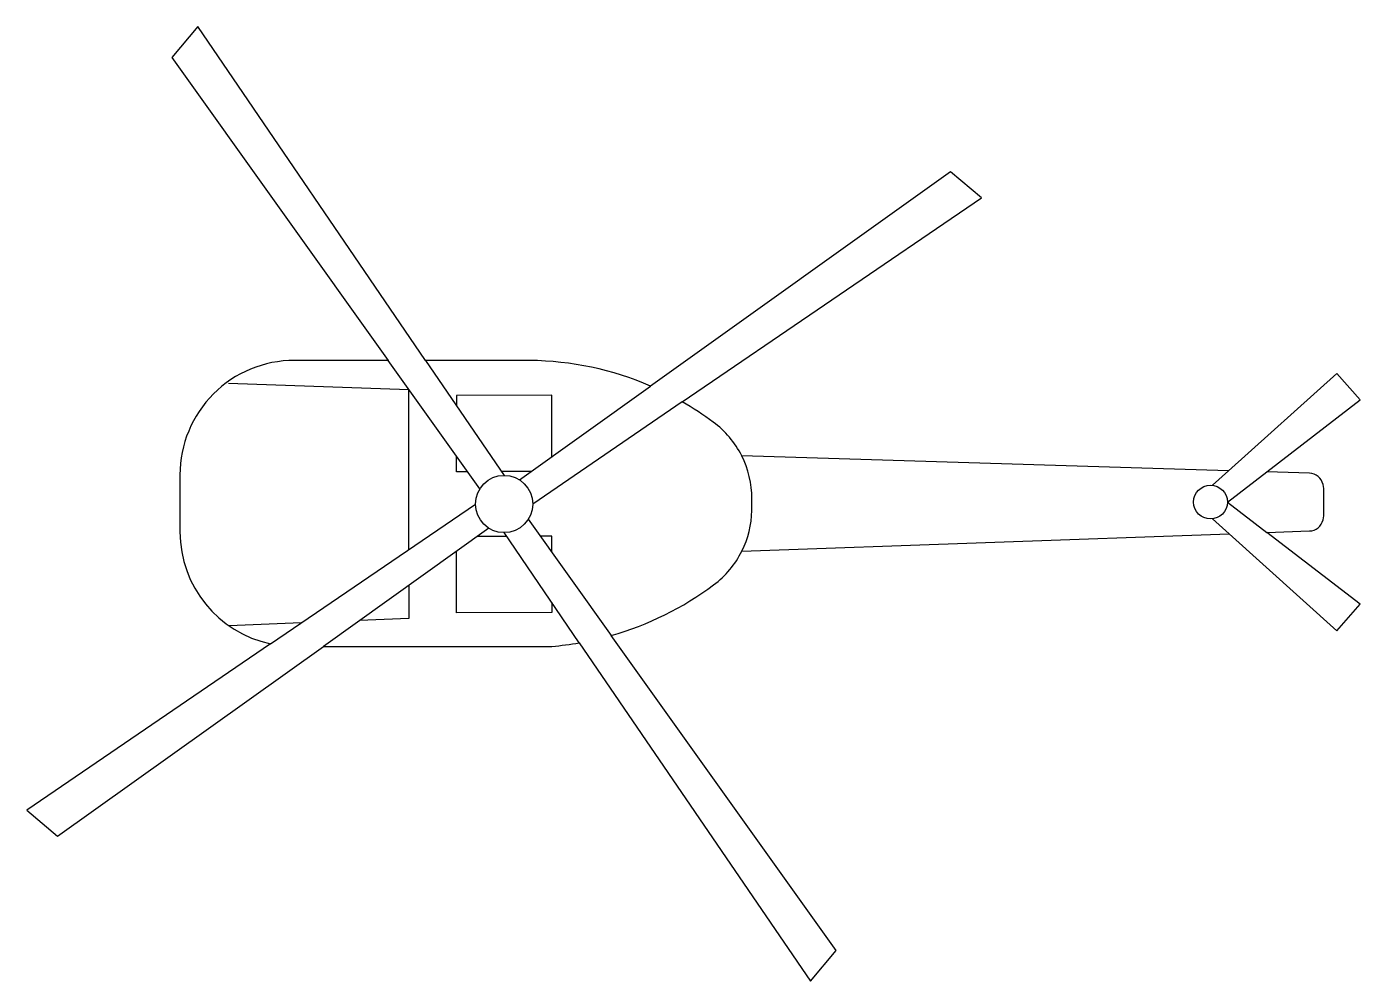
# Model space of a CAD drawing. Extents: x 6.53 to 13.53, y -4.16 to 0.84.
import ezdxf

# ---------------------------------------------------------------- set-up
doc = ezdxf.new("R2010")
doc.units = 0
doc.header["$MEASUREMENT"] = 0
doc.layers.add('EXTERN', color=2, linetype='CONTINUOUS')
doc.layers.add('EXTERN-I', color=1, linetype='CONTINUOUS')

msp = doc.modelspace()

# ---------------------------------------------------------------- linework, layer by layer
at = {"layer": 'EXTERN'}
msp.add_lwpolyline([(7.3349, -1.5074), (7.3349, -1.8074, 0.354035), (7.81, -2.3942), (6.5309, -3.2672), (6.6931, -3.4031), (8.087, -2.4074), (9.286, -2.4074, 0.021881), (9.4295, -2.3887), (10.6415, -4.1646), (10.7775, -4.0024), (9.5973, -2.3503, 0.091283), (10.1341, -2.0849, 0.117197), (10.2824, -1.9075), (12.8373, -1.8171), (13.4032, -2.3252), (13.526, -2.1865), (13.0365, -1.81), (13.2597, -1.8021, 0.342428), (13.3303, -1.7432, 0.053993), (13.3349, -1.7004), (13.3349, -1.6004, 0.053521), (13.3304, -1.5579, 0.344267), (13.2594, -1.4989), (13.0349, -1.492), (13.526, -1.1142), (13.4032, -0.9756), (12.8349, -1.4859), (10.2812, -1.4075, 0.117197), (10.132, -1.2308, 0.029318), (9.9697, -1.125), (11.539, -0.054), (11.3768, 0.0819), (9.8034, -1.042, 0.098813), (9.1701, -0.9074), (8.6232, -0.9074), (7.4283, 0.8435), (7.2924, 0.6813), (8.4272, -0.9074), (7.9349, -0.9074, 0.414214), (7.3349, -1.5074), (7.3349, -1.6648)], format="xyb", dxfattribs=at)
at = {"layer": 'EXTERN-I'}
for p, q in [((9.1759, -1.4902), (9.0213, -1.4906)), ((12.7499, -1.5622), (12.8349, -1.4859)), ((12.829, -1.6504), (13.0349, -1.492)), ((12.829, -1.6504), (13.0365, -1.81)), ((12.7499, -1.7385), (12.8373, -1.8171)), ((9.0486, -1.8305), (8.8939, -1.8309)), ((7.9706, -2.2846), (7.5923, -2.2999))]:
    msp.add_line(p, q, dxfattribs=at)
for points in [[(8.9081, -1.5805), (8.4272, -0.9074)], [(8.6232, -0.9074), (9.0349, -1.5106)], [(8.5349, -1.8995), (8.5349, -1.0619), (7.5891, -1.0285)], [(9.115, -1.5337), (9.8034, -1.042)], [(9.2849, -1.4124), (9.2849, -1.09), (8.7849, -1.0912), (8.7849, -1.1443)], [(9.9697, -1.125), (9.1849, -1.6606)], [(8.8442, -1.4911), (8.7849, -1.4912), (8.7849, -1.4081)], [(7.81, -2.3942), (8.8849, -1.6606)], [(9.1618, -1.7407), (9.5973, -2.3503)], [(8.9549, -1.7874), (8.087, -2.4074)], [(9.4295, -2.3887), (9.0349, -1.8106)], [(9.2849, -1.9131), (9.2849, -1.83), (9.2257, -1.8301)], [(9.2849, -2.1769), (9.2849, -2.23), (8.7849, -2.2312), (8.7849, -1.9088)], [(8.5349, -2.0874), (8.5349, -2.2618), (8.2761, -2.2723)]]:
    msp.add_lwpolyline(points, dxfattribs=at)
msp.add_lwpolyline([(10.2824, -1.9075, 0.11054), (10.3349, -1.6955), (10.3349, -1.633, 0.117513), (10.2812, -1.4075, 0.117513)], format="xyb", dxfattribs=at)
for centre, radius in [((9.0349, -1.6606), 0.15), ((12.7404, -1.6504), 0.0887)]:
    msp.add_circle(centre, radius, dxfattribs=at)

doc.saveas('drawing.dxf')
